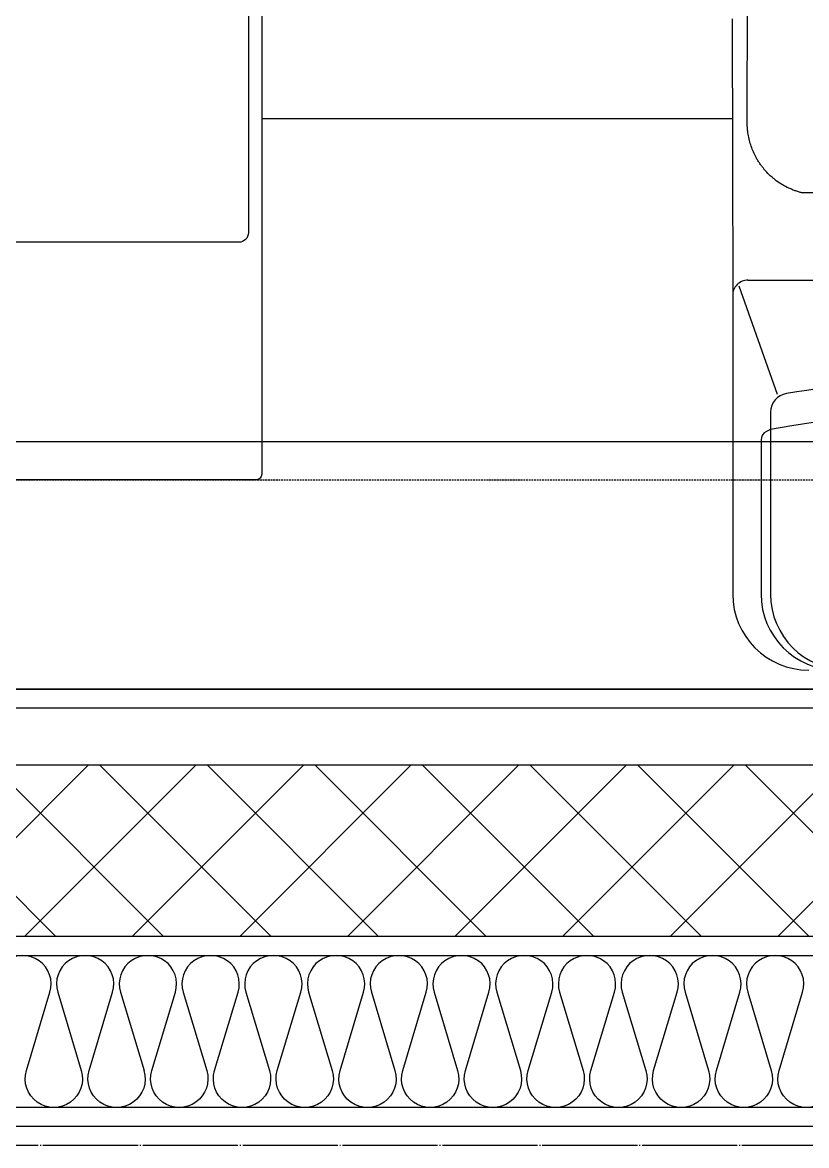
# Model space of a CAD drawing. Header units: millimetres. Extents: x 18456 to 179493, y -203649 to 469211.
# Drawn here: x 138921 to 139334, y -172894 to -172304 of the extents above; entities that cross this region are included whole.
import ezdxf

# ---------------------------------------------------------------- set-up
doc = ezdxf.new("R2010")
doc.units = ezdxf.units.MM
doc.linetypes.add('X-평면도(기본형)$0$CEN', pattern=[52.5, 50, -1, 0.5, -1])
doc.linetypes.add('X-평면도(기본형)$0$HID', pattern=[2.8, 1.8, -1])
for name, color, linetype, true_color in [('X-평면도(기본형)$0$40HAT', 9, 'Continuous', 0x808080), ('X-평면도(기본형)$0$CEN', 1, 'X-평면도(기본형)$0$CEN', 0xff0000), ('X-평면도(기본형)$0$FIN', 9, 'Continuous', 0x808080), ('X-평면도(기본형)$0$FUR', 6, 'Continuous', 0xff00ff), ('X-평면도(기본형)$0$INS', 9, 'Continuous', 0x808080), ('X-평면도(기본형)$0$INSUL', 9, 'Continuous', 0x808080), ('X-평면도(기본형)$0$MC', 7, 'Continuous', 0x7f7fff), ('X-평면도(기본형)$0$TIL', 5, 'Continuous', 0x0000ff), ('X-평면도(기본형)$0$W1', 2, 'Continuous', 0xffff00), ('X-평면도(기본형)$0$W2', 3, 'Continuous', 0x00ff00)]:
    doc.layers.add(name, color=color, linetype=linetype, true_color=true_color)

# ---------------------------------------------------------------- blocks, each defined once
blk = doc.blocks.new('X-평면도(기본형)$0$IC708')
at = {"layer": 'X-평면도(기본형)$0$FUR'}
for p, q in [((284262.23, 50655.85), (284105.19, 50655.85)), ((284407.69, 50656.17), (284262.23, 50655.85)), ((284270.25, 50647.85), (284270.25, 50264.06))]:
    blk.add_line(p, q, dxfattribs=at)
at = {"layer": 'X-평면도(기본형)$0$FUR', "ltscale": 30}
for p, q in [((284210.18, 50632.3), (284267.13, 50652.52)), ((284186.17, 50640.96), (284105.19, 50640.96)), ((284191.68, 50635.96), (284190.7, 50638.07)), ((284200.77, 50635.96), (284105.19, 50635.96))]:
    blk.add_line(p, q, dxfattribs=at)
at = {"layer": 'X-평면도(기본형)$0$FUR', "linetype": 'Continuous'}
blk.add_line((284316.31, 50619.82), (284316.31, 50455.96), dxfattribs=at)
at = {"layer": 'X-평면도(기본형)$0$FUR'}
for centre, radius, start, end in [((284105.19, 50615.85), 40, 90, 180), ((284262.25, 50647.85), 8, 0, 90.14129), ((284105.19, 50600.96), 40, 90, 180), ((284105.19, 50595.96), 40, 90, 180), ((284200.77, 50625.96), 10, 9.07595, 90), ((283058.09, 50443.42), 1167.17, 0.61542, 9.07595)]:
    blk.add_arc(centre, radius, start, end, dxfattribs=at)
at = {"layer": 'X-평면도(기본형)$0$FUR', "ltscale": 30}
for centre, radius, start, end in [((284186.17, 50635.96), 5, 24.96707, 90), ((283182.22, 50455.96), 1025.38, 349.88968, 10.11032)]:
    blk.add_arc(centre, radius, start, end, dxfattribs=at)
at = {"layer": 'X-평면도(기본형)$0$FUR', "linetype": 'Continuous'}
for points, knots in [([(284334.77, 50643.53), (284335.24, 50643.79, 0), (284335.72, 50644.04, 0), (284336.68, 50644.51, 0), (284338.13, 50645.19, 0), (284340.63, 50646.18, 0), (284342.97, 50646.87, 0), (284344.3, 50647.19, 0), (284344.84, 50647.31, 0), (284345.1, 50647.37, 0), (284345.91, 50647.53, 0), (284346.45, 50647.63, 0), (284347.54, 50647.8, 0), (284348.08, 50647.88, 0), (284348.91, 50647.98, 0), (284349.19, 50648.01, 0), (284349.74, 50648.06, 0), (284350.29, 50648.11, 0), (284350.99, 50648.15, 0), (284351.4, 50648.17, 0), (284351.58, 50648.18, 0), (284351.61, 50648.18, 0), (284351.68, 50648.18, 0), (284351.72, 50648.19, 0), (284351.82, 50648.19, 0), (284352.45, 50648.21, 0), (284353.14, 50648.21, 0), (284353.76, 50648.21, 0), (284353.9, 50648.21, 0), (284353.97, 50648.21, 0), (284354.17, 50648.21, 0), (284354.59, 50648.21, 0), (284355.55, 50648.21, 0), (284356.92, 50648.21, 0), (284358.01, 50648.21, 0), (284359.11, 50648.2, 0), (284359.66, 50648.2, 0), (284362.4, 50648.2, 0), (284364.59, 50648.19, 0), (284367.88, 50648.19, 0), (284368.98, 50648.19, 0), (284371.17, 50648.18, 0), (284376.65, 50648.17, 0), (284399.67, 50648.12, 0), (284421.6, 50648.04, 0), (284441.33, 50647.88, 0), (284443.53, 50647.87, 0), (284447.91, 50647.83, 0), (284454.49, 50647.76, 0), (284469.84, 50647.59, 0), (284491.77, 50647.21, 0), (284509.86, 50646.69, 0), (284519.18, 50646.35, 0), (284520.28, 50646.31, 0), (284520.82, 50646.29, 0), (284522.47, 50646.23, 0), (284525.76, 50646.1, 0), (284531.24, 50645.88, 0), (284535.62, 50645.68, 0), (284538.91, 50645.52, 0), (284540, 50645.46, 0), (284542.2, 50645.35, 0), (284552.06, 50644.83, 0), (284561.92, 50644.16, 0), (284572.85, 50643.14, 0), (284575.04, 50642.92, 0), (284579.41, 50642.46, 0), (284585.96, 50641.71, 0), (284594.67, 50640.53, 0), (284601.18, 50639.49, 0), (284604.43, 50638.94, 0), (284605.52, 50638.75, 0), (284607.68, 50638.37, 0), (284613.09, 50637.38, 0), (284620.62, 50635.84, 0), (284627.05, 50634.37, 0), (284631.33, 50633.35, 0), (284633.46, 50632.82, 0), (284639.85, 50631.19, 0), (284644.09, 50630.04, 0), (284652.54, 50627.6, 0), (284656.74, 50626.31, 0), (284665.1, 50623.6, 0), (284669.26, 50622.18, 0), (284675.46, 50619.91, 0), (284677.52, 50619.14, 0), (284681.62, 50617.54, 0), (284687.74, 50615.08, 0), (284695.8, 50611.52, 0), (284701.73, 50608.62, 0), (284704.67, 50607.12, 0), (284705.65, 50606.62, 0), (284707.6, 50605.6, 0), (284712.46, 50603, 0), (284719.12, 50599.12, 0), (284724.67, 50595.54, 0), (284728.34, 50593.09, 0), (284730.15, 50591.84, 0), (284735.52, 50587.99, 0), (284739.02, 50585.31, 0), (284742.43, 50582.52, 0)], [0, 0, 0, 0, 0.003906, 0.003906, 0.007812, 0.015625, 0.023437, 0.025391, 0.025391, 0.027344, 0.027344, 0.03125, 0.03125, 0.035156, 0.035156, 0.037109, 0.037109, 0.039062, 0.041016, 0.041992, 0.041992, 0.042236, 0.042236, 0.04248, 0.04248, 0.042969, 0.046875, 0.047363, 0.047363, 0.047852, 0.047852, 0.048828, 0.050781, 0.054688, 0.058594, 0.058594, 0.0625, 0.0625, 0.078125, 0.078125, 0.085937, 0.085937, 0.09375, 0.125, 0.25, 0.25, 0.265625, 0.265625, 0.28125, 0.3125, 0.375, 0.4375, 0.441406, 0.441406, 0.445312, 0.445312, 0.453125, 0.46875, 0.484375, 0.484375, 0.492187, 0.492187, 0.5, 0.5625, 0.5625, 0.578125, 0.578125, 0.59375, 0.625, 0.640625, 0.640625, 0.648437, 0.648437, 0.65625, 0.6875, 0.703125, 0.703125, 0.71875, 0.71875, 0.75, 0.75, 0.78125, 0.78125, 0.8125, 0.8125, 0.828125, 0.828125, 0.84375, 0.875, 0.890625, 0.890625, 0.898437, 0.898437, 0.90625, 0.9375, 0.953125, 0.953125, 0.96875, 0.96875, 1, 1, 1, 1]), ([(284316.31, 50619.82), (284316.39, 50620.13, 0), (284316.47, 50620.45, 0), (284316.65, 50621.08, 0), (284316.93, 50622.01, 0), (284317.25, 50622.94, 0), (284317.71, 50624.17, 0), (284317.95, 50624.77, 0), (284318.47, 50625.96, 0), (284318.74, 50626.55, 0), (284319.6, 50628.3, 0), (284320.24, 50629.43, 0), (284321.62, 50631.62, 0), (284322.36, 50632.67, 0), (284323.56, 50634.19, 0), (284324.17, 50634.94, 0), (284324.82, 50635.66, 0), (284325.14, 50636.01, 0), (284325.25, 50636.13, 0), (284325.47, 50636.37, 0), (284326.47, 50637.42, 0), (284327.53, 50638.41, 0), (284328.63, 50639.34, 0), (284328.75, 50639.44, 0), (284329, 50639.64, 0), (284329.37, 50639.94, 0), (284329.75, 50640.24, 0), (284330.51, 50640.82, 0), (284331.02, 50641.19, 0), (284332.07, 50641.9, 0), (284332.6, 50642.25, 0), (284333.67, 50642.91, 0), (284334.22, 50643.23, 0), (284334.77, 50643.53, 0)], [0, 0, 0, 0, 0.03125, 0.03125, 0.0625, 0.125, 0.125, 0.1875, 0.1875, 0.25, 0.25, 0.375, 0.375, 0.5, 0.5, 0.5625, 0.59375, 0.59375, 0.609375, 0.609375, 0.625, 0.75, 0.75, 0.765625, 0.765625, 0.78125, 0.8125, 0.8125, 0.875, 0.875, 0.9375, 0.9375, 1, 1, 1, 1]), ([(284334.77, 50643.5), (284334.77, 50643.51, 0), (284334.77, 50643.53, 0), (284334.77, 50643.54, 0), (284334.77, 50643.54, 0), (284334.77, 50643.54, 0), (284334.77, 50643.55, 0), (284334.77, 50643.55, 0), (284334.77, 50643.55, 0), (284334.77, 50643.55, 0), (284334.77, 50643.55, 0), (284334.77, 50643.55, 0), (284334.77, 50643.55, 0), (284334.77, 50643.55, 0), (284334.77, 50643.54, 0), (284334.77, 50643.54, 0), (284334.77, 50643.53, 0), (284334.77, 50643.53, 0)], [0, 0, 0, 0, 0.1845, 0.236777, 0.29007, 0.34436, 0.399626, 0.455843, 0.512986, 0.571029, 0.629943, 0.689698, 0.750265, 0.81161, 0.873703, 0.936511, 1, 1, 1, 1])]:
    blk.add_open_spline(points, degree=3, knots=knots, dxfattribs=at)
blk = doc.blocks.new('X-평면도(기본형)$0$세면대_공통')
at = {"layer": 'X-평면도(기본형)$0$FUR'}
for p, q in [((765513.78, -195425.53, 0), (765014.78, -195425.53, 0)), ((765516.78, -195860.53, 0), (765516.78, -195428.53, 0)), ((765504.78, -195550.53, 0), (765291.5, -195550.53, 0)), ((765509.78, -195858.53, 0), (765509.78, -195555.53, 0))]:
    blk.add_line(p, q, dxfattribs=at)
for centre, radius in [((765513.78, -195428.53, 0), 3), ((765504.78, -195555.53, 0), 5)]:
    blk.add_arc(centre, radius, 0, 90, dxfattribs=at)
blk = doc.blocks.new('X-평면도(기본형)$0$ba15002200')
at = {"layer": 'X-평면도(기본형)$0$FUR', "linetype": 'X-평면도(기본형)$0$HID', "ltscale": 0.5}
blk.add_line((110, 1400), (110, 0), dxfattribs=at)
at = {"layer": 'X-평면도(기본형)$0$FUR'}
blk.add_lwpolyline([(0, 0), (130, 0), (130, 1400), (0, 1400)], close=True, dxfattribs=at)
at = {"layer": 'X-평면도(기본형)$0$MC'}
blk.add_lwpolyline([(0, 2200), (1500, 2200), (1500, 0), (0, 0)], close=True, dxfattribs=at)
at = {"layer": 'X-평면도(기본형)$0$TIL'}
blk.add_line((300, 847.5), (300, 600.1), dxfattribs=at)
at = {"layer": 'X-평면도(기본형)$0$FUR', "xscale": -1, "rotation": 90}
blk.add_blockref('X-평면도(기본형)$0$세면대_공통', (-195315.53, 766364.28, 0), dxfattribs=at)
at = {"layer": 'X-평면도(기본형)$0$FUR'}
blk.add_blockref('X-평면도(기본형)$0$IC708', (-284055.19, -50055.96, -0.54), dxfattribs=at)
blk = doc.blocks.new('U154 (X-평면도(기본형)$0$ins-l)')
at = {"layer": 'X-평면도(기본형)$0$INSUL', "color": 8, "true_color": 0x808080}
for p, q in [((881.86, 75.76), (866.41, 24.24)), ((902.47, 24.24), (887.02, 75.76)), ((923.08, 75.76), (907.63, 24.24)), ((943.69, 24.24), (928.24, 75.76)), ((964.3, 75.76), (948.85, 24.24)), ((984.91, 24.24), (969.46, 75.76)), ((1005.52, 75.76), (990.07, 24.24)), ((1026.13, 24.24), (1010.68, 75.76)), ((1046.74, 75.76), (1031.29, 24.24)), ((1067.35, 24.24), (1051.9, 75.76)), ((1087.96, 75.76), (1072.51, 24.24)), ((1108.57, 24.24), (1093.12, 75.76)), ((1129.18, 75.76), (1113.72, 24.24)), ((1149.79, 24.24), (1134.33, 75.76)), ((1170.4, 75.76), (1154.94, 24.24)), ((1191.01, 24.24), (1175.55, 75.76)), ((1211.62, 75.76), (1196.16, 24.24)), ((1232.23, 24.24), (1216.77, 75.76)), ((1252.84, 75.76), (1237.38, 24.24)), ((1273.45, 24.24), (1257.99, 75.76)), ((1294.06, 75.76), (1278.6, 24.24)), ((1314.67, 24.24), (1299.21, 75.76)), ((1335.28, 75.76), (1319.82, 24.24)), ((1355.89, 24.24), (1340.43, 75.76)), ((1376.5, 75.76), (1361.04, 24.24))]:
    blk.add_line(p, q, dxfattribs=at)
at = {"layer": 'X-평면도(기본형)$0$INSUL', "color": 8, "true_color": 0x808080, "extrusion": (0, 0, -1)}
for centre in [(-863.83, 81.17), (-905.05, 81.17), (-946.27, 81.17), (-987.49, 81.17), (-1028.71, 81.17), (-1069.93, 81.17), (-1111.15, 81.17), (-1152.37, 81.17), (-1193.59, 81.17), (-1234.81, 81.17), (-1276.03, 81.17), (-1317.25, 81.17), (-1358.47, 81.17)]:
    blk.add_arc(centre, 18.83, 343.30076, 196.69924, dxfattribs=at)
at = {"layer": 'X-평면도(기본형)$0$INSUL', "color": 8, "true_color": 0x808080}
for centre in [(884.44, 18.83), (925.66, 18.83), (966.88, 18.83), (1008.1, 18.83), (1049.32, 18.83), (1090.54, 18.83), (1131.76, 18.83), (1172.98, 18.83), (1214.2, 18.83), (1255.42, 18.83), (1296.64, 18.83), (1337.86, 18.83), (1379.08, 18.83)]:
    blk.add_arc(centre, 18.83, 163.30076, 16.69924, dxfattribs=at)

msp = doc.modelspace()

# ---------------------------------------------------------------- hatches: boundary and pattern name
at = {"layer": 'X-평면도(기본형)$0$40HAT'}
h = msp.add_hatch(dxfattribs=at)
h.set_pattern_fill('H3', color=256, scale=40, angle=90, style=0, pattern_type=2)
h.set_pattern_definition([(45, (-645137.68, -329668.82), (-28.2842712, 28.2842712), []), (135, (-645137.68, -329668.82), (-28.2842712, -28.2842712), [])])
h.paths.add_polyline_path([(140024.57, -172759.15), (140044.57, -172759.15), (140044.57, -171004.15), (139934.57, -171004.15), (139934.57, -172694.15), (137654.57, -172694.15), (137654.57, -171114.15), (139134.57, -171114.15), (139134.57, -171004.15), (137144.57, -171004.15), (137144.57, -171114.15), (137564.57, -171114.15), (137564.57, -172784.15), (140024.57, -172784.15)], flags=0)

# ---------------------------------------------------------------- linework, layer by layer
at = {"layer": 'X-평면도(기본형)$0$CEN'}
msp.add_line((145334.57, -172894.15), (136344.57, -172894.15), dxfattribs=at)
at = {"layer": 'X-평면도(기본형)$0$FIN'}
msp.add_line((139904.57, -172664.15), (137684.57, -172664.15), dxfattribs=at)
at = {"layer": 'X-평면도(기본형)$0$INS'}
for p, q in [((137134.57, -172794.15), (140024.57, -172794.15)), ((142599.57, -172874.15), (137054.57, -172874.15))]:
    msp.add_line(p, q, dxfattribs=at)
at = {"layer": 'X-평면도(기본형)$0$W1'}
msp.add_line((143809.57, -172884.15), (137044.57, -172884.15), dxfattribs=at)
at = {"layer": 'X-평면도(기본형)$0$W2'}
for p, q in [((139934.57, -172694.15), (137654.57, -172694.15)), ((140024.57, -172784.15), (137564.57, -172784.15))]:
    msp.add_line(p, q, dxfattribs=at)

# ---------------------------------------------------------------- block references
at = {"rotation": 89.99999999999997}
msp.add_blockref('X-평면도(기본형)$0$ba15002200', (139894.57, -172654.15), dxfattribs=at)
at = {"layer": 'X-평면도(기본형)$0$INSUL', "xscale": 0.7999999999999996, "yscale": 0.7999999999999996, "zscale": 0.7999999999999996, "rotation": 180}
msp.add_blockref('U154 (X-평면도(기본형)$0$ins-l)', (140024.57, -172794.15), dxfattribs=at)

doc.saveas('drawing.dxf')
